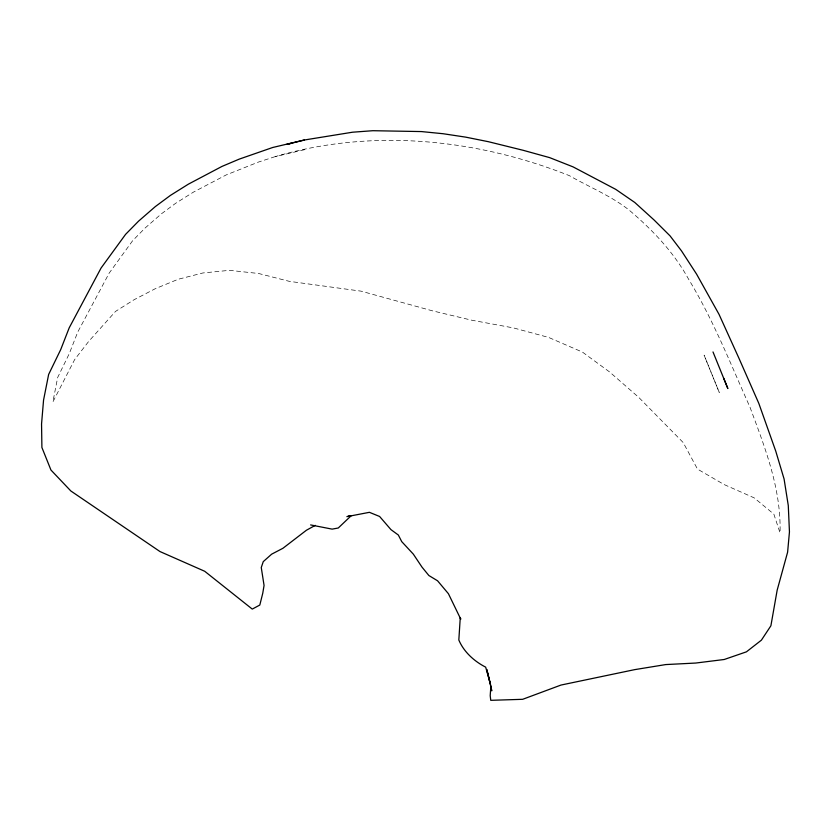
<?xml version="1.0" encoding="UTF-8"?>
<svg xmlns="http://www.w3.org/2000/svg" width="831" height="831" viewBox="0 0 831 831"><rect width="100%" height="100%" fill="white"/><g stroke="black" fill="none" stroke-linecap="round" stroke-linejoin="round"><path stroke-width="0.62" stroke-dasharray="4.16 3.12" d="M275.206 156.623L258.358 162.097L226.188 174.936L193.457 192.117L175.694 203.263L161.359 213.868L145.124 228.006L132.68 240.658L109.162 273.139L77.771 332.005L69.181 353.85L57.682 377.44L52.862 401.975L74.645 359.584L88.647 341.468L115.478 311.448L133.968 299.794L155.22 288.731L178.104 279.289L202.857 272.973L229.491 270.335L258.628 273.492L289.323 281.345L361.07 291.151L432.338 310.804L471.79 320.215L513.496 327.923L548.647 337.438L582.438 352.084L609.59 371.966L638.634 397.27L683.238 442.601L697.489 469.1L724.102 484.546L754.174 497.862L773.848 514.119L780.039 532.868C781.327 488.95 765.019 447.649 749.998 407.221C730.626 363.968 713.206 319.696 688.525 279.081C673.671 252.115 652.47 229.823 629.109 210.087C610.899 195.721 589.272 187.12 569.318 175.621C476.464 138.735 371.852 128.14 275.206 156.623L306.359 149.268M719.251 392.398L704.106 355.149L719.251 392.398"/><path stroke-width="1.25" d="M351.264 515.646L338.269 527.997L332.14 529.129L310.617 524.922M315.281 525.369L306.452 530.22L282.935 548.273L271.644 554.173L263.261 561.631L261.266 567.521L264.061 585.46L262.752 593.272L259.812 605.041L252.271 609.092L204.706 571.271L159.999 551.566L70.853 490.986L50.951 470.034L41.903 447.494L41.55 423.987L43.555 400.106L48.645 374.428L60.705 349.612L69.212 327.819L101.081 268.008L125.574 234.373L138.59 221.129L155.324 206.587L170.448 195.389L188.377 184.16L221.981 166.418L239.307 159.095L272.682 147.492L304.416 139.992L352.541 132.212L372.89 130.706L421.421 131.568L443.141 133.729L465.62 137.125L488.327 141.686L523.27 150.328L549.644 157.63L573.078 166.886L615.74 189.354L634.791 202.473L654.09 219.997L670.087 235.911L681.493 250.879L696.596 274.147L719.023 314.336L738.894 358.14L758.828 403.419L775.759 451.15L784.08 478.978L788.287 505.591L789.45 531.902L787.611 552.179L777.162 590.187L770.898 625.774L761.404 640.161L746.435 651.836L724.237 659.492L695.744 663.045L665.745 664.571L634.676 669.641L560.998 685.056L522.657 699.307L490.757 700.325L490.207 695.672L490.882 685.814L491.744 690.841L487.901 673.629L486.727 669.485L490.56 684.557L485.657 667.137C474.304 661.372 463.74 651.816 458.826 639.995L460.249 617.869L460.779 619.188L448.418 593.708L437.573 580.796L428.869 575.519L422.034 567.168L413.339 554.152L401.737 541.635L398.34 535.029L390.944 529.617L379.601 516.466L369.411 512.322L346.87 516.653M347.929 516.28L350.059 515.521M304.416 139.992L286.799 144.397L292.19 143.119M712.998 351.939L727.852 388.534L723.708 378.261"/></g></svg>
